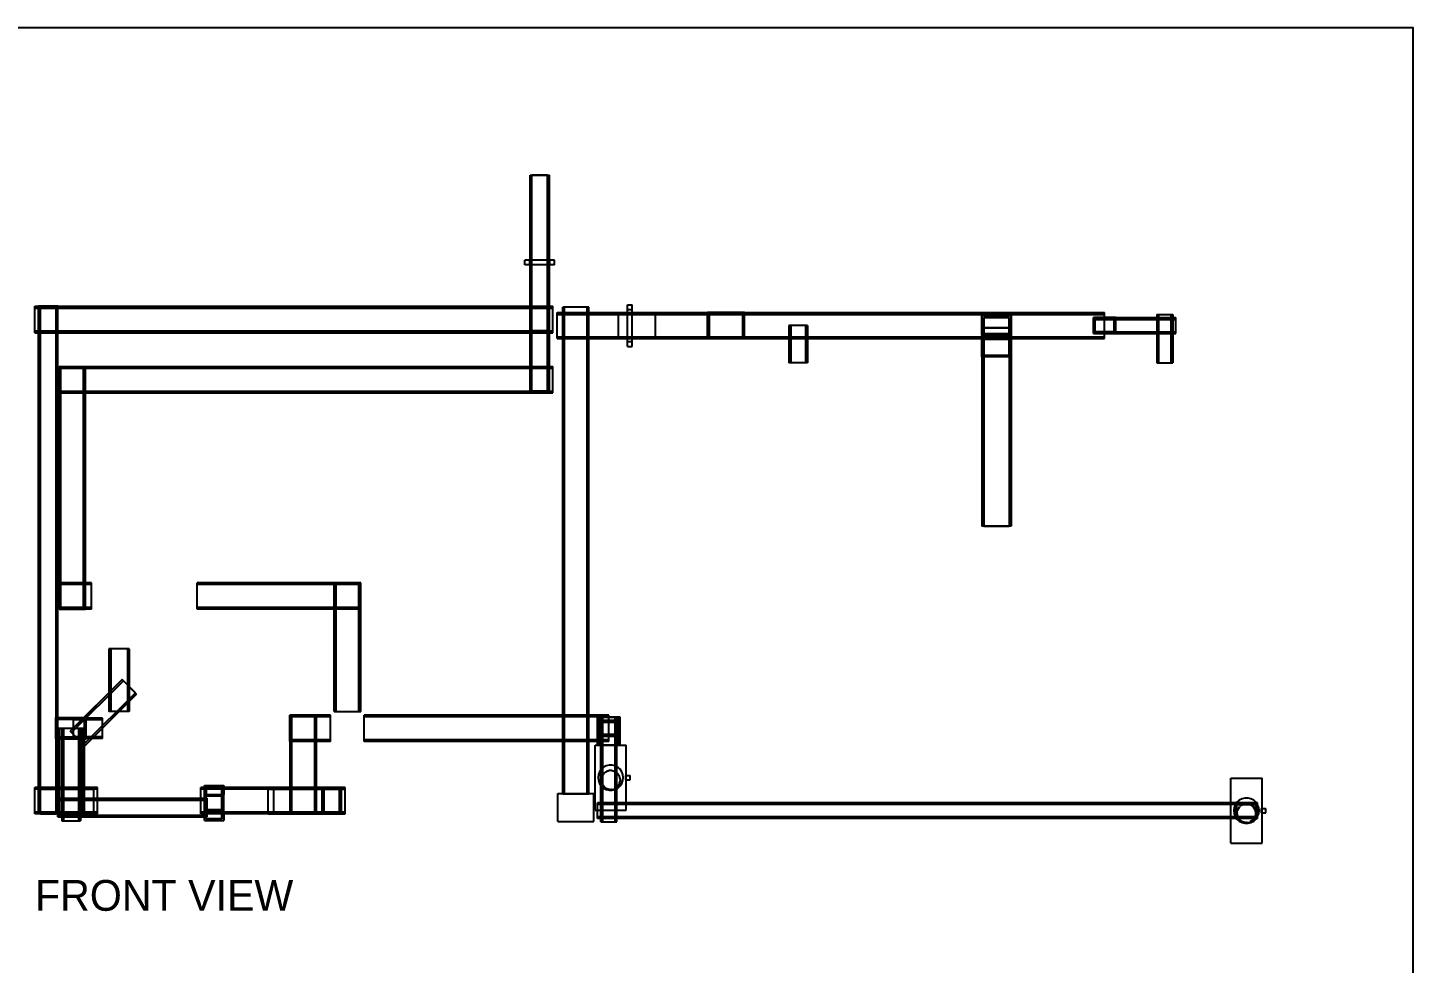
# Model space of a CAD drawing. Header units: millimetres. Extents: x -1128 to 652, y -864 to 693.
# Drawn here: x -501 to 652, y -85 to 693 of the extents above; entities that cross this region are included whole.
import ezdxf

# ---------------------------------------------------------------- set-up
doc = ezdxf.new("R2010")
doc.units = ezdxf.units.MM
for name, color, linetype in [('BORDER', 7, 'Continuous'), ('HIDDEN', 8, 'Continuous'), ('TEXT', 5, 'Continuous'), ('VISIBLE', 7, 'Continuous')]:
    doc.layers.add(name, color=color, linetype=linetype)

msp = doc.modelspace()

# ---------------------------------------------------------------- linework, layer by layer
at = {"layer": 'BORDER'}
msp.add_lwpolyline([(-1127.7, -863.7), (651.8, -863.7), (651.8, 692.7), (-1127.7, 692.7)], close=True, dxfattribs=at)
at = {"layer": 'HIDDEN'}
for points in [[(-83, 570), (-67, 570)], [(-83, 389), (-83, 570)], [(-81.5, 389), (-81.5, 570)], [(-81.5, 389), (-81.5, 570)], [(-68.5, 570), (-81.5, 570)], [(-68.5, 570), (-81.5, 570)], [(-68.5, 389), (-68.5, 570)], [(-68.5, 389), (-68.5, 570)], [(-67, 389), (-67, 570)], [(-87.3, 495.5), (-87.3, 499.5)], [(-83.3, 499.5), (-87.3, 499.5)], [(-83.3, 495.5), (-83.3, 499.5)], [(-83.3, 495.5), (-83.3, 499.5)], [(-66.7, 499.5), (-83.3, 499.5)], [(-83.3, 495.5), (-83.3, 499.5)], [(-83.3, 495.5), (-83.3, 499.5)], [(-66.7, 499.5), (-83.3, 499.5)], [(-66.7, 499.5), (-83.3, 499.5)], [(-83, 495.5), (-83, 499.5)], [(-67, 495.5), (-67, 499.5)], [(-66.7, 495.5), (-66.7, 499.5)], [(-62.7, 499.5), (-66.7, 499.5)], [(-66.7, 495.5), (-66.7, 499.5)], [(-66.7, 495.5), (-66.7, 499.5)], [(-66.7, 495.5), (-66.7, 499.5)], [(-62.7, 495.5), (-62.7, 499.5)], [(-83.3, 495.5), (-87.3, 495.5)], [(-66.7, 495.5), (-83.3, 495.5)], [(-66.7, 495.5), (-83.3, 495.5)], [(-66.7, 495.5), (-83.3, 495.5)], [(-62.7, 495.5), (-66.7, 495.5)], [(-2, 462.3), (2, 462.3)], [(-2, 458.3), (-2, 462.3)], [(2, 458.3), (2, 462.3)], [(-495, 439), (-495, 461)], [(-495, 461), (-64, 461)], [(-495, 459.5), (-64, 459.5)], [(-495, 459.5), (-64, 459.5)], [(-495, 440.5), (-495, 459.5)], [(-495, 440.5), (-495, 459.5)], [(-476, 461), (-492, 461)], [(-492, 38.8), (-492, 461)], [(-490.5, 38.8), (-490.5, 461)], [(-490.5, 38.8), (-490.5, 461)], [(-490.5, 461), (-477.5, 461)], [(-490.5, 461), (-477.5, 461)], [(-477.5, 38.8), (-477.5, 461)], [(-477.5, 38.8), (-477.5, 461)], [(-476, 38.8), (-476, 461)], [(-83, 461), (-67, 461)], [(-83, 461), (-67, 461)], [(-83, 461), (-67, 461)], [(-83, 439), (-83, 461)], [(-83, 439), (-83, 461)], [(-81.5, 440.5), (-81.5, 459.5)], [(-68.5, 459.5), (-81.5, 459.5)], [(-81.5, 440.5), (-81.5, 459.5)], [(-68.5, 459.5), (-81.5, 459.5)], [(-68.5, 440.5), (-68.5, 459.5)], [(-68.5, 440.5), (-68.5, 459.5)], [(-67, 439), (-67, 461)], [(-67, 439), (-67, 461)], [(-64, 439), (-64, 461)], [(-64, 440.5), (-64, 459.5)], [(-64, 440.5), (-64, 459.5)], [(-60.4, 434.1), (-60.4, 455.9)], [(-60.4, 455.9), (21.4, 455.9)], [(-60.4, 454.3), (21.4, 454.3)], [(-60.4, 454.3), (21.4, 454.3)], [(-60.4, 435.6), (-60.4, 454.3)], [(-60.4, 435.6), (-60.4, 454.3)], [(-55.9, 55.1), (-55.9, 460.4)], [(-34.1, 460.4), (-55.9, 460.4)], [(-54.4, 55.1), (-54.4, 460.4)], [(-54.4, 55.1), (-54.4, 460.4)], [(-35.6, 460.4), (-54.4, 460.4)], [(-35.6, 460.4), (-54.4, 460.4)], [(-35.6, 55.1), (-35.6, 460.4)], [(-35.6, 55.1), (-35.6, 460.4)], [(-34.1, 55.1), (-34.1, 460.4)], [(-9.4, 434.1), (-9.4, 455.9)], [(-9.4, 455.9), (95.4, 455.9)], [(-9.4, 454.3), (95.4, 454.3)], [(-9.4, 454.3), (95.4, 454.3)], [(-9.4, 435.6), (-9.4, 454.3)], [(-9.4, 435.6), (-9.4, 454.3)], [(-2, 458.3), (2, 458.3)], [(-2, 458.3), (2, 458.3)], [(-2, 431.6), (-2, 458.3)], [(-2, 458.3), (2, 458.3)], [(-2, 458.3), (2, 458.3)], [(-2, 431.6), (-2, 458.3)], [(-2, 431.6), (-2, 458.3)], [(-2, 455.9), (2, 455.9)], [(-2, 455.9), (2, 455.9)], [(2, 431.6), (2, 458.3)], [(2, 431.6), (2, 458.3)], [(2, 431.6), (2, 458.3)], [(21.4, 434.1), (21.4, 455.9)], [(21.4, 435.6), (21.4, 454.3)], [(21.4, 435.6), (21.4, 454.3)], [(64.6, 434.1), (64.6, 455.9)], [(95.4, 455.9), (64.6, 455.9)], [(64.6, 434.1), (64.6, 455.9)], [(64.6, 455.9), (395, 455.9)], [(64.6, 434.1), (64.6, 455.9)], [(64.6, 455.9), (95.4, 455.9)], [(64.6, 454.3), (395, 454.3)], [(64.6, 454.3), (395, 454.3)], [(64.6, 435.6), (64.6, 454.3)], [(64.6, 435.6), (64.6, 454.3)], [(66.1, 454.3), (93.9, 454.3)], [(66.1, 435.6), (66.1, 454.3)], [(93.9, 435.6), (93.9, 454.3)], [(95.4, 434.1), (95.4, 455.9)], [(95.4, 434.1), (95.4, 455.9)], [(95.4, 435.6), (95.4, 454.3)], [(95.4, 435.6), (95.4, 454.3)], [(292.9, 437), (292.9, 453)], [(292.9, 453), (292.9, 435)], [(317.1, 453), (292.9, 453)], [(294.4, 451.6), (294.4, 433.6)], [(294.4, 451.6), (315.6, 451.6)], [(294.4, 438.4), (294.4, 451.6)], [(315.6, 451.6), (315.6, 433.6)], [(315.6, 438.4), (315.6, 451.6)], [(317.1, 437), (317.1, 453)], [(317.1, 453), (317.1, 435)], [(385.6, 438.4), (385.6, 451.6)], [(404.4, 451.6), (385.6, 451.6)], [(385.6, 438.4), (385.6, 451.6)], [(404.4, 451.6), (385.6, 451.6)], [(385.6, 438.4), (385.6, 451.6)], [(385.6, 451.6), (454.3, 451.6)], [(385.6, 438.4), (385.6, 451.6)], [(385.6, 451.6), (454.3, 451.6)], [(385.6, 451.6), (404.4, 451.6)], [(385.6, 438.4), (385.6, 451.6)], [(385.6, 438.4), (385.6, 451.6)], [(385.6, 451.6), (454.3, 451.6)], [(385.6, 450.1), (454.3, 450.1)], [(385.6, 450.1), (454.3, 450.1)], [(385.6, 439.9), (385.6, 450.1)], [(385.6, 439.9), (385.6, 450.1)], [(385.6, 450.1), (454.3, 450.1)], [(385.6, 450.1), (454.3, 450.1)], [(385.6, 439.9), (385.6, 450.1)], [(385.6, 439.9), (385.6, 450.1)], [(387.1, 450.1), (402.9, 450.1)], [(387.1, 439.9), (387.1, 450.1)], [(387.1, 450.1), (402.9, 450.1)], [(387.1, 439.9), (387.1, 450.1)], [(387.1, 439.9), (387.1, 450.1)], [(402.9, 450.1), (387.1, 450.1)], [(395, 434.1), (395, 455.9)], [(395, 435.6), (395, 454.3)], [(395, 435.6), (395, 454.3)], [(395, 438.4), (395, 451.6)], [(402.9, 439.9), (402.9, 450.1)], [(402.9, 439.9), (402.9, 450.1)], [(402.9, 439.9), (402.9, 450.1)], [(404.4, 438.4), (404.4, 451.6)], [(404.4, 438.4), (404.4, 451.6)], [(404.4, 438.4), (404.4, 451.6)], [(438.4, 454.3), (451.6, 454.3)], [(438.4, 454.3), (438.4, 414)], [(438.4, 454.3), (451.6, 454.3)], [(438.4, 454.3), (438.4, 414)], [(438.4, 454.3), (451.6, 454.3)], [(438.4, 454.3), (438.4, 414)], [(439.9, 454.3), (439.9, 414)], [(439.9, 454.3), (439.9, 414)], [(439.9, 454.3), (450.1, 454.3)], [(439.9, 454.3), (450.1, 454.3)], [(439.9, 454.3), (439.9, 414)], [(439.9, 454.3), (439.9, 414)], [(439.9, 454.3), (450.1, 454.3)], [(439.9, 454.3), (450.1, 454.3)], [(450.1, 454.3), (450.1, 414)], [(450.1, 454.3), (450.1, 414)], [(450.1, 454.3), (450.1, 414)], [(450.1, 454.3), (450.1, 414)], [(451.6, 454.3), (451.6, 414)], [(451.6, 454.3), (451.6, 414)], [(451.6, 454.3), (451.6, 414)], [(454.3, 438.4), (454.3, 451.6)], [(454.3, 438.4), (454.3, 451.6)], [(454.3, 438.4), (454.3, 451.6)], [(454.3, 439.9), (454.3, 450.1)], [(454.3, 439.9), (454.3, 450.1)], [(454.3, 439.9), (454.3, 450.1)], [(454.3, 439.9), (454.3, 450.1)], [(-495, 440.5), (-64, 440.5)], [(-495, 440.5), (-64, 440.5)], [(-495, 439), (-64, 439)], [(-492, 439), (-476, 439)], [(-83, 439), (-67, 439)], [(-83, 439), (-67, 439)], [(-83, 439), (-67, 439)], [(-68.5, 440.5), (-81.5, 440.5)], [(-68.5, 440.5), (-81.5, 440.5)], [(147.8, 445), (132.2, 445)], [(132.2, 445), (132.2, 434.1)], [(147.8, 445), (132.2, 445)], [(132.2, 445), (132.2, 414)], [(133.8, 445), (133.8, 414)], [(133.8, 445), (133.8, 414)], [(146.2, 445), (133.8, 445)], [(146.2, 445), (133.8, 445)], [(146.2, 445), (146.2, 414)], [(146.2, 445), (146.2, 414)], [(147.8, 445), (147.8, 434.1)], [(147.8, 445), (147.8, 414)], [(292.9, 443.1), (292.9, 278)], [(317.1, 443.1), (292.9, 443.1)], [(292.9, 443.1), (292.9, 434.1)], [(317.1, 443.1), (292.9, 443.1)], [(294.4, 443.1), (294.4, 278)], [(294.4, 443.1), (294.4, 278)], [(294.4, 443.1), (315.6, 443.1)], [(294.4, 443.1), (315.6, 443.1)], [(294.4, 438.4), (294.4, 420.4)], [(294.4, 438.4), (315.6, 438.4)], [(315.6, 443.1), (315.6, 278)], [(315.6, 443.1), (315.6, 278)], [(315.6, 438.4), (315.6, 420.4)], [(317.1, 443.1), (317.1, 278)], [(317.1, 443.1), (317.1, 434.1)], [(385.6, 439.9), (454.3, 439.9)], [(385.6, 439.9), (454.3, 439.9)], [(385.6, 439.9), (454.3, 439.9)], [(385.6, 439.9), (454.3, 439.9)], [(404.4, 438.4), (385.6, 438.4)], [(404.4, 438.4), (385.6, 438.4)], [(385.6, 438.4), (454.3, 438.4)], [(385.6, 438.4), (454.3, 438.4)], [(385.6, 438.4), (404.4, 438.4)], [(385.6, 438.4), (454.3, 438.4)], [(387.1, 439.9), (402.9, 439.9)], [(387.1, 439.9), (402.9, 439.9)], [(402.9, 439.9), (387.1, 439.9)], [(-60.4, 435.6), (21.4, 435.6)], [(-60.4, 435.6), (21.4, 435.6)], [(-60.4, 434.1), (21.4, 434.1)], [(-9.4, 435.6), (95.4, 435.6)], [(-9.4, 435.6), (95.4, 435.6)], [(-9.4, 434.1), (95.4, 434.1)], [(-2, 434.1), (2, 434.1)], [(-2, 434.1), (2, 434.1)], [(-2, 431.6), (2, 431.6)], [(-2, 427.7), (-2, 431.6)], [(-2, 431.6), (2, 431.6)], [(-2, 431.6), (2, 431.6)], [(-2, 431.6), (2, 431.6)], [(-2, 427.7), (2, 427.7)], [(2, 427.7), (2, 431.6)], [(64.6, 435.6), (395, 435.6)], [(64.6, 435.6), (395, 435.6)], [(95.4, 434.1), (64.6, 434.1)], [(64.6, 434.1), (395, 434.1)], [(64.6, 434.1), (95.4, 434.1)], [(66.1, 435.6), (93.9, 435.6)], [(292.9, 437), (292.9, 434.1)], [(317.1, 437), (292.9, 437)], [(292.9, 419), (292.9, 435)], [(317.1, 435), (292.9, 435)], [(294.4, 433.6), (315.6, 433.6)], [(294.4, 420.4), (294.4, 433.6)], [(315.6, 420.4), (315.6, 433.6)], [(317.1, 437), (317.1, 434.1)], [(317.1, 419), (317.1, 435)], [(292.9, 425), (292.9, 419)], [(317.1, 419), (292.9, 419)], [(294.4, 420.4), (315.6, 420.4)], [(317.1, 425), (317.1, 419)], [(-475, 411), (-453, 411)], [(-475, 209), (-475, 411)], [(-475, 389), (-475, 411)], [(-475, 411), (-64, 411)], [(-475, 409.5), (-64, 409.5)], [(-475, 409.5), (-64, 409.5)], [(-475, 390.5), (-475, 409.5)], [(-475, 390.5), (-475, 409.5)], [(-473.5, 209), (-473.5, 411)], [(-473.5, 209), (-473.5, 411)], [(-473.5, 411), (-454.5, 411)], [(-473.5, 411), (-454.5, 411)], [(-454.5, 209), (-454.5, 411)], [(-454.5, 209), (-454.5, 411)], [(-453, 209), (-453, 411)], [(-83, 411), (-67, 411)], [(-83, 411), (-67, 411)], [(-83, 389), (-83, 411)], [(-81.5, 390.5), (-81.5, 409.5)], [(-68.5, 409.5), (-81.5, 409.5)], [(-68.5, 390.5), (-68.5, 409.5)], [(-67, 389), (-67, 411)], [(-64, 389), (-64, 411)], [(-64, 390.5), (-64, 409.5)], [(-64, 390.5), (-64, 409.5)], [(147.8, 414), (132.2, 414)], [(146.2, 414), (133.8, 414)], [(146.2, 414), (133.8, 414)], [(438.4, 414), (451.6, 414)], [(438.4, 414), (451.6, 414)], [(438.4, 414), (451.6, 414)], [(439.9, 414), (450.1, 414)], [(439.9, 414), (450.1, 414)], [(439.9, 414), (450.1, 414)], [(439.9, 414), (450.1, 414)], [(-475, 390.5), (-64, 390.5)], [(-475, 390.5), (-64, 390.5)], [(-475, 389), (-64, 389)], [(-83, 389), (-67, 389)], [(-83, 389), (-67, 389)], [(-68.5, 390.5), (-81.5, 390.5)], [(-68.5, 389), (-81.5, 389)], [(-68.5, 389), (-81.5, 389)], [(317.1, 278), (292.9, 278)], [(294.4, 278), (315.6, 278)], [(294.4, 278), (315.6, 278)], [(-448, 231), (-475, 231)], [(-475, 209), (-475, 231)], [(-448, 209), (-448, 231)], [(-224, 231), (-360, 231)], [(-360, 209), (-360, 231)], [(-246, 231), (-224, 231)], [(-246, 124), (-246, 231)], [(-244.5, 124), (-244.5, 231)], [(-244.5, 124), (-244.5, 231)], [(-244.5, 231), (-225.5, 231)], [(-244.5, 231), (-225.5, 231)], [(-225.5, 124), (-225.5, 231)], [(-225.5, 124), (-225.5, 231)], [(-224, 124), (-224, 231)], [(-224, 209), (-224, 231)], [(-448, 229.5), (-475, 229.5)], [(-448, 229.5), (-475, 229.5)], [(-475, 210.5), (-475, 229.5)], [(-475, 210.5), (-475, 229.5)], [(-448, 210.5), (-448, 229.5)], [(-448, 210.5), (-448, 229.5)], [(-224, 229.5), (-360, 229.5)], [(-224, 229.5), (-360, 229.5)], [(-360, 210.5), (-360, 229.5)], [(-360, 210.5), (-360, 229.5)], [(-224, 210.5), (-224, 229.5)], [(-224, 210.5), (-224, 229.5)], [(-448, 210.5), (-475, 210.5)], [(-448, 210.5), (-475, 210.5)], [(-448, 209), (-475, 209)], [(-475, 209), (-453, 209)], [(-473.5, 209), (-454.5, 209)], [(-473.5, 209), (-454.5, 209)], [(-224, 210.5), (-360, 210.5)], [(-224, 210.5), (-360, 210.5)], [(-224, 209), (-360, 209)], [(-416.5, 176), (-433.5, 176)], [(-433.5, 176), (-433.5, 123.9)], [(-432, 176), (-432, 123.9)], [(-432, 176), (-432, 123.9)], [(-418, 176), (-432, 176)], [(-418, 176), (-432, 176)], [(-418, 176), (-418, 123.9)], [(-418, 176), (-418, 123.9)], [(-416.5, 176), (-416.5, 123.9)], [(-422.5, 150.6), (-465.6, 107.5)], [(-410.4, 138.5), (-422.5, 150.6)], [(-421.4, 149.5), (-464.5, 106.4)], [(-421.4, 149.5), (-464.5, 106.4)], [(-411.5, 139.6), (-454.6, 96.5)], [(-411.5, 139.6), (-454.6, 96.5)], [(-410.4, 138.5), (-453.5, 95.4)], [(-411.5, 139.6), (-421.4, 149.5)], [(-411.5, 139.6), (-421.4, 149.5)], [(-477.6, 118.9), (-452.4, 118.9)], [(-477.6, 101.1), (-477.6, 118.9)], [(-476.1, 102.6), (-476.1, 117.4)], [(-453.9, 117.4), (-476.1, 117.4)], [(-476, 117.4), (-476, 118.9)], [(-452.4, 118.5), (-463, 118.5)], [(-463, 117.4), (-463, 118.5)], [(-438.9, 118.5), (-463, 118.5)], [(-463, 101.5), (-463, 118.5)], [(-438.9, 117), (-463, 117)], [(-438.9, 117), (-463, 117)], [(-463, 103), (-463, 117)], [(-463, 103), (-463, 117)], [(-454.1, 118.9), (-455.6, 117.4)], [(-453.9, 102.6), (-453.9, 117.4)], [(-452.4, 101.1), (-452.4, 118.9)], [(-438.9, 101.5), (-438.9, 118.5)], [(-438.9, 103), (-438.9, 117)], [(-438.9, 103), (-438.9, 117)], [(-416.5, 123.9), (-433.5, 123.9)], [(-418, 123.9), (-432, 123.9)], [(-418, 123.9), (-432, 123.9)], [(-249, 121), (-283, 121)], [(-283, 99), (-283, 121)], [(-261, 121), (-283, 121)], [(-283, 121), (-283, 38.8)], [(-249, 119.5), (-283, 119.5)], [(-249, 119.5), (-283, 119.5)], [(-283, 100.5), (-283, 119.5)], [(-283, 100.5), (-283, 119.5)], [(-281.5, 121), (-281.5, 38.8)], [(-281.5, 121), (-281.5, 38.8)], [(-262.5, 121), (-281.5, 121)], [(-262.5, 121), (-281.5, 121)], [(-262.5, 121), (-262.5, 38.8)], [(-262.5, 121), (-262.5, 38.8)], [(-261, 121), (-261, 38.8)], [(-249, 99), (-249, 121)], [(-249, 100.5), (-249, 119.5)], [(-249, 100.5), (-249, 119.5)], [(-246, 124), (-224, 124)], [(-244.5, 124), (-225.5, 124)], [(-244.5, 124), (-225.5, 124)], [(-17.5, 121), (-221, 121)], [(-221, 99), (-221, 121)], [(-17.5, 119.5), (-221, 119.5)], [(-17.5, 119.5), (-221, 119.5)], [(-221, 100.5), (-221, 119.5)], [(-221, 100.5), (-221, 119.5)], [(-34.1, 121), (-55.9, 121)], [(-8.1, 119.3), (-26.9, 119.3)], [(-26.9, 96), (-26.9, 119.3)], [(-26.9, 119.3), (-8.1, 119.3)], [(-26.9, 119.3), (-8.1, 119.3)], [(-26.9, 96), (-26.9, 119.3)], [(-26.9, 96), (-26.9, 119.3)], [(-26.9, 103.4), (-26.9, 116.6)], [(-8.1, 116.6), (-26.9, 116.6)], [(-26.9, 116.6), (-8.1, 116.6)], [(-26.9, 116.6), (-8.1, 116.6)], [(-26.9, 103.4), (-26.9, 116.6)], [(-26.9, 103.4), (-26.9, 116.6)], [(-26.9, 116.6), (-8.1, 116.6)], [(-26.9, 116.6), (-8.1, 116.6)], [(-26.9, 103.4), (-26.9, 116.6)], [(-26.9, 103.4), (-26.9, 116.6)], [(-25.4, 96), (-25.4, 119.3)], [(-25.4, 96), (-25.4, 119.3)], [(-25.4, 119.3), (-9.6, 119.3)], [(-25.4, 119.3), (-9.6, 119.3)], [(-25.4, 96), (-25.4, 119.3)], [(-25.4, 96), (-25.4, 119.3)], [(-9.6, 119.3), (-25.4, 119.3)], [(-9.6, 119.3), (-25.4, 119.3)], [(-24.1, 119.3), (-10.9, 119.3)], [(-24.1, 42), (-24.1, 119.3)], [(-24.1, 119.3), (-10.9, 119.3)], [(-24.1, 32.1), (-24.1, 119.3)], [(-22.6, 32.1), (-22.6, 119.3)], [(-22.6, 32.1), (-22.6, 119.3)], [(-22.6, 119.3), (-12.4, 119.3)], [(-22.6, 119.3), (-12.4, 119.3)], [(-17.5, 99), (-17.5, 121)], [(-17.5, 100.5), (-17.5, 119.5)], [(-17.5, 100.5), (-17.5, 119.5)], [(-17.5, 99), (-17.5, 119.3)], [(-12.4, 32.1), (-12.4, 119.3)], [(-12.4, 32.1), (-12.4, 119.3)], [(-10.9, 42), (-10.9, 119.3)], [(-10.9, 32.1), (-10.9, 119.3)], [(-9.6, 96), (-9.6, 119.3)], [(-9.6, 96), (-9.6, 119.3)], [(-9.6, 96), (-9.6, 119.3)], [(-9.6, 96), (-9.6, 119.3)], [(-8.1, 96), (-8.1, 119.3)], [(-8.1, 96), (-8.1, 119.3)], [(-8.1, 96), (-8.1, 119.3)], [(-8.1, 103.4), (-8.1, 116.6)], [(-8.1, 103.4), (-8.1, 116.6)], [(-8.1, 103.4), (-8.1, 116.6)], [(-8.1, 103.4), (-8.1, 116.6)], [(-8.1, 103.4), (-8.1, 116.6)], [(-476, 110), (-454, 110)], [(-476, 110), (-476, 38.8)], [(-476, 38.8), (-476, 110)], [(-474.5, 110), (-474.5, 38.8)], [(-474.5, 110), (-474.5, 38.8)], [(-474.5, 110), (-455.5, 110)], [(-474.5, 110), (-455.5, 110)], [(-472.8, 110), (-457.2, 110)], [(-472.8, 110), (-472.8, 33.1)], [(-471.2, 110), (-471.2, 33.1)], [(-471.2, 110), (-471.2, 33.1)], [(-471.2, 110), (-458.8, 110)], [(-471.2, 110), (-458.8, 110)], [(-463.1, 110), (-465.6, 107.5)], [(-454, 95.9), (-465.6, 107.5)], [(-453.5, 95.4), (-465.6, 107.5)], [(-454.6, 96.5), (-464.5, 106.4)], [(-454.6, 96.5), (-464.5, 106.4)], [(-463, 101.5), (-463, 110)], [(-458.8, 110), (-458.8, 33.1)], [(-458.8, 110), (-458.8, 33.1)], [(-457.2, 110), (-457.2, 33.1)], [(-455.5, 110), (-455.5, 38.8)], [(-455.5, 110), (-455.5, 38.8)], [(-454, 110), (-454, 38.8)], [(-25.4, 115.1), (-9.6, 115.1)], [(-25.4, 104.9), (-25.4, 115.1)], [(-25.4, 104.9), (-25.4, 115.1)], [(-9.6, 115.1), (-25.4, 115.1)], [(-25.4, 104.9), (-25.4, 115.1)], [(-9.6, 115.1), (-25.4, 115.1)], [(-25.4, 104.9), (-25.4, 115.1)], [(-9.6, 115.1), (-25.4, 115.1)], [(-25.4, 104.9), (-25.4, 115.1)], [(-9.6, 115.1), (-25.4, 115.1)], [(-25.4, 104.9), (-9.6, 104.9)], [(-9.6, 104.9), (-25.4, 104.9)], [(-9.6, 104.9), (-25.4, 104.9)], [(-9.6, 104.9), (-25.4, 104.9)], [(-9.6, 104.9), (-25.4, 104.9)], [(-9.6, 104.9), (-9.6, 115.1)], [(-9.6, 104.9), (-9.6, 115.1)], [(-9.6, 104.9), (-9.6, 115.1)], [(-9.6, 104.9), (-9.6, 115.1)], [(-9.6, 104.9), (-9.6, 115.1)], [(-477.6, 101.1), (-452.4, 101.1)], [(-453.9, 102.6), (-476.1, 102.6)], [(-476, 102.6), (-476, 101.1)], [(-457.2, 102.6), (-472.8, 102.6)], [(-472.8, 101.1), (-457.2, 101.1)], [(-438.9, 103), (-463, 103)], [(-438.9, 103), (-463, 103)], [(-452.4, 101.5), (-463, 101.5)], [(-438.9, 101.5), (-463, 101.5)], [(-454, 102.6), (-454, 101.1)], [(-249, 100.5), (-283, 100.5)], [(-249, 100.5), (-283, 100.5)], [(-249, 99), (-283, 99)], [(-17.5, 100.5), (-221, 100.5)], [(-17.5, 100.5), (-221, 100.5)], [(-17.5, 99), (-221, 99)], [(-34.1, 99), (-55.9, 99)], [(-29, 96), (-3, 96)], [(-29, 42), (-29, 96)], [(-29, 96), (-3, 96)], [(-29, 96), (-3, 96)], [(-29, 42), (-29, 96)], [(-29, 42), (-29, 96)], [(-8.1, 103.4), (-26.9, 103.4)], [(-26.9, 103.4), (-8.1, 103.4)], [(-26.9, 103.4), (-8.1, 103.4)], [(-26.9, 103.4), (-8.1, 103.4)], [(-26.9, 103.4), (-8.1, 103.4)], [(-17.5, 99), (-26.9, 99)], [(-8.1, 96), (-26.9, 96)], [(-8.1, 96), (-26.9, 96)], [(-26.9, 96), (-8.1, 96)], [(-26.9, 96), (-8.1, 96)], [(-25.4, 96), (-9.6, 96)], [(-25.4, 96), (-9.6, 96)], [(-9.6, 96), (-25.4, 96)], [(-9.6, 96), (-25.4, 96)], [(-3, 42), (-3, 96)], [(-3, 42), (-3, 96)], [(-3, 42), (-3, 96)], [(-26.2, 71.5), (-26.5, 69)], [(-25.3, 73.9), (-26.2, 71.5)], [(-23.9, 76), (-25.3, 73.9)], [(-22, 77.7), (-23.9, 76)], [(-19.7, 78.8), (-22, 77.7)], [(-17.3, 79.4), (-19.7, 78.8)], [(-14.7, 79.4), (-17.3, 79.4)], [(-12.3, 78.8), (-14.7, 79.4)], [(-10, 77.7), (-12.3, 78.8)], [(-8.1, 76), (-10, 77.7)], [(-6.7, 73.9), (-8.1, 76)], [(-5.8, 71.5), (-6.7, 73.9)], [(-5.5, 69), (-5.8, 71.5)], [(-3.4, 70.8), (0.1, 70.8)], [(-3.4, 67.2), (-3.4, 70.8)], [(-3.4, 70.8), (0.1, 70.8)], [(-3.4, 70.8), (0.1, 70.8)], [(-3.4, 67.2), (-3.4, 70.8)], [(-3.4, 67.2), (-3.4, 70.8)], [(-3, 67.2), (-3, 70.8)], [(0.1, 67.2), (0.1, 70.8)], [(0.1, 67.2), (0.1, 70.8)], [(0.1, 67.2), (0.1, 70.8)], [(-442.9, 60.8), (-495, 60.8)], [(-495, 38.8), (-495, 60.8)], [(-442.9, 59.3), (-495, 59.3)], [(-442.9, 59.3), (-495, 59.3)], [(-495, 40.3), (-495, 59.3)], [(-495, 40.3), (-495, 59.3)], [(-492, 38.8), (-492, 60.8)], [(-476, 60.8), (-492, 60.8)], [(-492, 38.8), (-492, 60.8)], [(-490.5, 59.3), (-477.5, 59.3)], [(-490.5, 40.3), (-490.5, 59.3)], [(-477.5, 40.3), (-477.5, 59.3)], [(-476, 38.8), (-476, 60.8)], [(-476, 60.8), (-445.9, 60.8)], [(-454, 60.8), (-476, 60.8)], [(-476, 38.8), (-476, 60.8)], [(-476, 38.8), (-476, 60.8)], [(-476, 59.3), (-445.9, 59.3)], [(-476, 59.3), (-445.9, 59.3)], [(-476, 40.3), (-476, 59.3)], [(-476, 40.3), (-476, 59.3)], [(-472.8, 60.8), (-457.2, 60.8)], [(-445.9, 38.8), (-445.9, 60.8)], [(-445.9, 40.3), (-445.9, 59.3)], [(-445.9, 40.3), (-445.9, 59.3)], [(-442.9, 38.8), (-442.9, 60.8)], [(-442.9, 40.3), (-442.9, 59.3)], [(-442.9, 40.3), (-442.9, 59.3)], [(-237, 60.8), (-357, 60.8)], [(-357, 38.8), (-357, 60.8)], [(-237, 59.3), (-357, 59.3)], [(-237, 59.3), (-357, 59.3)], [(-357, 40.3), (-357, 59.3)], [(-357, 40.3), (-357, 59.3)], [(-354, 40.7), (-354, 62.4)], [(-354, 60.8), (-354, 59.7)], [(-352.5, 60.9), (-352.5, 53.5)], [(-352.5, 42.1), (-352.5, 60.9)], [(-339.5, 60.9), (-352.5, 60.9)], [(-339.5, 60.9), (-339.5, 53.5)], [(-339.5, 42.1), (-339.5, 60.9)], [(-338, 40.7), (-338, 62.4)], [(-338, 60.8), (-338, 59.7)], [(-300.9, 38.8), (-300.9, 60.8)], [(-300.9, 60.8), (-237, 60.8)], [(-300.9, 38.8), (-300.9, 60.8)], [(-300.9, 60.8), (-237, 60.8)], [(-300.9, 59.3), (-237, 59.3)], [(-300.9, 59.3), (-237, 59.3)], [(-300.9, 40.3), (-300.9, 59.3)], [(-300.9, 40.3), (-300.9, 59.3)], [(-261, 60.8), (-296.4, 60.8)], [(-296.4, 38.8), (-296.4, 60.8)], [(-261, 60.8), (-296.4, 60.8)], [(-296.4, 38.8), (-296.4, 60.8)], [(-261, 59.3), (-296.4, 59.3)], [(-261, 59.3), (-296.4, 59.3)], [(-296.4, 40.3), (-296.4, 59.3)], [(-296.4, 40.3), (-296.4, 59.3)], [(-283, 60.8), (-283, 38.8)], [(-261, 60.8), (-261, 38.8)], [(-261, 38.8), (-261, 60.8)], [(-261, 38.8), (-261, 60.8)], [(-261, 40.3), (-261, 59.3)], [(-261, 40.3), (-261, 59.3)], [(-256, 60.8), (-240, 60.8)], [(-256, 38.8), (-256, 60.8)], [(-254.5, 40.3), (-254.5, 59.3)], [(-241.5, 59.3), (-254.5, 59.3)], [(-241.5, 40.3), (-241.5, 59.3)], [(-240, 38.8), (-240, 60.8)], [(-237, 38.8), (-237, 60.8)], [(-237, 38.8), (-237, 60.8)], [(-237, 38.8), (-237, 60.8)], [(-237, 40.3), (-237, 59.3)], [(-237, 40.3), (-237, 59.3)], [(-237, 40.3), (-237, 59.3)], [(-237, 40.3), (-237, 59.3)], [(-26.5, 69), (-26.2, 66.5)], [(-26.2, 66.5), (-25.3, 64.1)], [(-25.3, 64.1), (-23.9, 62)], [(-23.9, 62), (-22, 60.3)], [(-22, 60.3), (-19.7, 59.2)], [(-19.7, 59.2), (-17.3, 58.6)], [(-17.3, 58.6), (-14.7, 58.6)], [(-14.7, 58.6), (-12.3, 59.2)], [(-12.3, 59.2), (-10, 60.3)], [(-10, 60.3), (-8.1, 62)], [(-8.1, 62), (-6.7, 64.1)], [(-6.7, 64.1), (-5.8, 66.5)], [(-5.8, 66.5), (-5.5, 69)], [(-3.4, 67.2), (0.1, 67.2)], [(-3.4, 67.2), (0.1, 67.2)], [(-3.4, 67.2), (0.1, 67.2)], [(500, 68.5), (526, 68.5)], [(500, 14.5), (500, 68.5)], [(526, 14.5), (526, 68.5)], [(-476, 51.8), (-476, 38.8)], [(-476, 38.8), (-476, 51.8)], [(-476, 36.3), (-476, 51.8)], [(-476, 51.8), (-351.8, 51.8)], [(-476, 50.3), (-351.8, 50.3)], [(-476, 50.3), (-351.8, 50.3)], [(-476, 37.8), (-476, 50.3)], [(-476, 37.8), (-476, 50.3)], [(-454, 51.8), (-454, 38.8)], [(-445.9, 38.8), (-445.9, 51.8)], [(-442.9, 38.8), (-442.9, 51.8)], [(-357, 38.8), (-357, 51.8)], [(-354, 36.3), (-354, 51.8)], [(-352.5, 36.3), (-352.5, 51.8)], [(-351.8, 36.3), (-351.8, 51.8)], [(-351.8, 37.8), (-351.8, 50.3)], [(-351.8, 37.8), (-351.8, 50.3)], [(-60, 55.7), (-30, 55.7)], [(-60, 32.5), (-60, 55.7)], [(-55.9, 55.1), (-55.9, 55.7)], [(-34.1, 55.1), (-55.9, 55.1)], [(-34.1, 55.1), (-55.9, 55.1)], [(-35.6, 55.1), (-54.4, 55.1)], [(-35.6, 55.1), (-54.4, 55.1)], [(-34.1, 55.1), (-34.1, 55.7)], [(-30, 32.5), (-30, 55.7)], [(-3, 48.1), (-26.9, 48.1)], [(-26.9, 42), (-26.9, 48.1)], [(522.3, 48.1), (-26.9, 48.1)], [(-26.9, 34.9), (-26.9, 48.1)], [(522.3, 46.6), (-26.9, 46.6)], [(522.3, 46.6), (-26.9, 46.6)], [(-26.9, 36.4), (-26.9, 46.6)], [(-26.9, 36.4), (-26.9, 46.6)], [(522.3, 48.1), (500, 48.1)], [(503.6, 34.9), (503.6, 48.1)], [(522.3, 48.1), (503.6, 48.1)], [(503.6, 34.9), (503.6, 48.1)], [(522.3, 48.1), (503.6, 48.1)], [(505.1, 46.6), (520.9, 46.6)], [(505.1, 36.4), (505.1, 46.6)], [(505.1, 46.6), (520.9, 46.6)], [(505.1, 36.4), (505.1, 46.6)], [(520.9, 36.4), (520.9, 46.6)], [(520.9, 36.4), (520.9, 46.6)], [(522.3, 34.9), (522.3, 48.1)], [(522.3, 36.4), (522.3, 46.6)], [(522.3, 34.9), (522.3, 48.1)], [(522.3, 34.9), (522.3, 48.1)], [(522.3, 34.9), (522.3, 48.1)], [(522.3, 36.4), (522.3, 46.6)], [(-442.9, 40.3), (-495, 40.3)], [(-442.9, 40.3), (-495, 40.3)], [(-442.9, 38.8), (-495, 38.8)], [(-476, 38.8), (-492, 38.8)], [(-476, 38.8), (-492, 38.8)], [(-476, 38.8), (-492, 38.8)], [(-490.5, 40.3), (-477.5, 40.3)], [(-490.5, 38.8), (-477.5, 38.8)], [(-490.5, 38.8), (-477.5, 38.8)], [(-476, 40.3), (-445.9, 40.3)], [(-476, 40.3), (-445.9, 40.3)], [(-476, 38.8), (-454, 38.8)], [(-476, 38.8), (-454, 38.8)], [(-476, 38.8), (-445.9, 38.8)], [(-476, 38.8), (-445.9, 38.8)], [(-442.9, 38.8), (-476, 38.8)], [(-476, 37.8), (-351.8, 37.8)], [(-476, 37.8), (-351.8, 37.8)], [(-476, 36.3), (-351.8, 36.3)], [(-474.5, 38.8), (-455.5, 38.8)], [(-474.5, 38.8), (-455.5, 38.8)], [(-237, 40.3), (-357, 40.3)], [(-237, 40.3), (-357, 40.3)], [(-338, 38.8), (-357, 38.8)], [(-237, 38.8), (-357, 38.8)], [(-354, 40.7), (-338, 40.7)], [(-354, 40.7), (-354, 33.2)], [(-352.5, 42.1), (-352.5, 34.7)], [(-339.5, 42.1), (-352.5, 42.1)], [(-339.5, 42.1), (-339.5, 34.7)], [(-338, 40.7), (-338, 33.2)], [(-300.9, 40.3), (-237, 40.3)], [(-300.9, 40.3), (-237, 40.3)], [(-300.9, 38.8), (-237, 38.8)], [(-300.9, 38.8), (-237, 38.8)], [(-261, 40.3), (-296.4, 40.3)], [(-261, 40.3), (-296.4, 40.3)], [(-261, 38.8), (-296.4, 38.8)], [(-261, 38.8), (-296.4, 38.8)], [(-261, 38.8), (-283, 38.8)], [(-261, 38.8), (-283, 38.8)], [(-262.5, 38.8), (-281.5, 38.8)], [(-262.5, 38.8), (-281.5, 38.8)], [(-256, 38.8), (-240, 38.8)], [(-241.5, 40.3), (-254.5, 40.3)], [(-29, 42), (-3, 42)], [(-29, 42), (-3, 42)], [(-29, 42), (-3, 42)], [(522.3, 36.4), (-26.9, 36.4)], [(522.3, 36.4), (-26.9, 36.4)], [(522.3, 34.9), (-26.9, 34.9)], [(522.3, 34.9), (500, 34.9)], [(522.3, 34.9), (503.6, 34.9)], [(522.3, 34.9), (503.6, 34.9)], [(505.1, 36.4), (520.9, 36.4)], [(505.1, 36.4), (520.9, 36.4)], [(525.6, 43.2), (529.1, 43.2)], [(525.6, 39.8), (525.6, 43.2)], [(525.6, 39.8), (529.1, 39.8)], [(526, 39.8), (526, 43.2)], [(529.1, 39.8), (529.1, 43.2)], [(-472.8, 33.1), (-457.2, 33.1)], [(-471.2, 33.1), (-458.8, 33.1)], [(-471.2, 33.1), (-458.8, 33.1)], [(-60, 32.5), (-30, 32.5)], [(-24.1, 32.1), (-10.9, 32.1)], [(-22.6, 32.1), (-12.4, 32.1)], [(-22.6, 32.1), (-12.4, 32.1)], [(500, 14.5), (526, 14.5)]]:
    msp.add_lwpolyline(points, dxfattribs=at)
at = {"layer": 'VISIBLE'}
for points in [[(-83, 570), (-67, 570)], [(-83, 499.5), (-83, 570)], [(-67, 499.5), (-67, 570)], [(-87.3, 495.5), (-87.3, 499.5)], [(-83.3, 499.5), (-87.3, 499.5)], [(-83.3, 495.5), (-83.3, 499.5)], [(-83.3, 495.5), (-83.3, 499.5)], [(-66.7, 499.5), (-83.3, 499.5)], [(-66.7, 495.5), (-66.7, 499.5)], [(-62.7, 499.5), (-66.7, 499.5)], [(-66.7, 495.5), (-66.7, 499.5)], [(-62.7, 495.5), (-62.7, 499.5)], [(-83.3, 495.5), (-87.3, 495.5)], [(-66.7, 495.5), (-83.3, 495.5)], [(-83, 389), (-83, 495.5)], [(-67, 389), (-67, 495.5)], [(-62.7, 495.5), (-66.7, 495.5)], [(-2, 462.3), (2, 462.3)], [(-2, 458.3), (-2, 462.3)], [(2, 458.3), (2, 462.3)], [(-495, 439), (-495, 461)], [(-495, 461), (-83, 461)], [(-492, 60.8), (-492, 461)], [(-476, 461), (-492, 461)], [(-476, 118.9), (-476, 461)], [(-67, 461), (-64, 461)], [(-64, 439), (-64, 461)], [(-60.4, 434.1), (-60.4, 455.9)], [(-60.4, 455.9), (-2, 455.9)], [(-55.9, 55.7), (-55.9, 460.4)], [(-34.1, 460.4), (-55.9, 460.4)], [(-34.1, 55.7), (-34.1, 460.4)], [(-9.4, 434.1), (-9.4, 455.9)], [(-9.4, 455.9), (-2, 455.9)], [(-2, 458.3), (2, 458.3)], [(-2, 458.3), (2, 458.3)], [(-2, 431.6), (-2, 458.3)], [(2, 431.6), (2, 458.3)], [(2, 455.9), (21.4, 455.9)], [(2, 455.9), (95.4, 455.9)], [(21.4, 434.1), (21.4, 455.9)], [(64.6, 434.1), (64.6, 455.9)], [(95.4, 455.9), (64.6, 455.9)], [(66.1, 454.3), (93.9, 454.3)], [(66.1, 435.6), (66.1, 454.3)], [(93.9, 435.6), (93.9, 454.3)], [(95.4, 434.1), (95.4, 455.9)], [(95.4, 434.1), (95.4, 455.9)], [(95.4, 455.9), (395, 455.9)], [(385.6, 451.6), (404.4, 451.6)], [(385.6, 438.4), (385.6, 451.6)], [(385.6, 438.4), (385.6, 451.6)], [(385.6, 451.6), (454.3, 451.6)], [(387.1, 439.9), (387.1, 450.1)], [(402.9, 450.1), (387.1, 450.1)], [(395, 451.6), (395, 455.9)], [(402.9, 439.9), (402.9, 450.1)], [(404.4, 438.4), (404.4, 451.6)], [(438.4, 454.3), (451.6, 454.3)], [(438.4, 454.3), (438.4, 414)], [(451.6, 454.3), (451.6, 414)], [(454.3, 438.4), (454.3, 451.6)], [(-495, 439), (-492, 439)], [(-476, 439), (-83, 439)], [(-67, 439), (-64, 439)], [(385.6, 438.4), (404.4, 438.4)], [(385.6, 438.4), (454.3, 438.4)], [(402.9, 439.9), (387.1, 439.9)], [(395, 434.1), (395, 438.4)], [(-60.4, 434.1), (-2, 434.1)], [(-9.4, 434.1), (-2, 434.1)], [(-2, 431.6), (2, 431.6)], [(-2, 427.7), (-2, 431.6)], [(-2, 431.6), (2, 431.6)], [(-2, 427.7), (2, 427.7)], [(2, 434.1), (21.4, 434.1)], [(2, 434.1), (95.4, 434.1)], [(2, 427.7), (2, 431.6)], [(95.4, 434.1), (64.6, 434.1)], [(66.1, 435.6), (93.9, 435.6)], [(95.4, 434.1), (395, 434.1)], [(132.2, 434.1), (132.2, 414)], [(147.8, 434.1), (147.8, 414)], [(292.9, 434.1), (292.9, 425)], [(292.9, 434.1), (292.9, 278)], [(317.1, 434.1), (317.1, 425)], [(317.1, 434.1), (317.1, 278)], [(-475, 411), (-453, 411)], [(-475, 209), (-475, 411)], [(-475, 389), (-475, 411)], [(-475, 411), (-83, 411)], [(-453, 209), (-453, 411)], [(-83, 411), (-67, 411)], [(-83, 389), (-83, 411)], [(-81.5, 390.5), (-81.5, 409.5)], [(-68.5, 409.5), (-81.5, 409.5)], [(-68.5, 390.5), (-68.5, 409.5)], [(-67, 411), (-64, 411)], [(-67, 389), (-67, 411)], [(-64, 389), (-64, 411)], [(147.8, 414), (132.2, 414)], [(438.4, 414), (451.6, 414)], [(-475, 389), (-64, 389)], [(-83, 389), (-67, 389)], [(-83, 389), (-67, 389)], [(-68.5, 390.5), (-81.5, 390.5)], [(317.1, 278), (292.9, 278)], [(-448, 231), (-475, 231)], [(-475, 209), (-475, 231)], [(-448, 209), (-448, 231)], [(-224, 231), (-360, 231)], [(-360, 209), (-360, 231)], [(-246, 231), (-224, 231)], [(-246, 124), (-246, 231)], [(-224, 124), (-224, 231)], [(-224, 209), (-224, 231)], [(-448, 209), (-475, 209)], [(-475, 209), (-453, 209)], [(-224, 209), (-360, 209)], [(-416.5, 176), (-433.5, 176)], [(-433.5, 176), (-433.5, 123.9)], [(-416.5, 176), (-416.5, 123.9)], [(-422.5, 150.6), (-454.1, 118.9)], [(-410.4, 138.5), (-422.5, 150.6)], [(-410.4, 138.5), (-453.5, 95.4)], [(-477.6, 118.9), (-452.4, 118.9)], [(-477.6, 101.1), (-477.6, 118.9)], [(-476.1, 102.6), (-476.1, 117.4)], [(-453.9, 117.4), (-476.1, 117.4)], [(-476, 110), (-476, 117.4)], [(-455.6, 117.4), (-463.1, 110)], [(-463, 110), (-463, 117.4)], [(-453.9, 102.6), (-453.9, 117.4)], [(-452.4, 101.1), (-452.4, 118.9)], [(-438.9, 118.5), (-452.4, 118.5)], [(-438.9, 101.5), (-438.9, 118.5)], [(-416.5, 123.9), (-433.5, 123.9)], [(-249, 121), (-283, 121)], [(-283, 99), (-283, 121)], [(-261, 121), (-283, 121)], [(-283, 121), (-283, 60.8)], [(-261, 121), (-261, 60.8)], [(-249, 99), (-249, 121)], [(-246, 124), (-224, 124)], [(-55.9, 121), (-221, 121)], [(-221, 99), (-221, 121)], [(-17.5, 121), (-34.1, 121)], [(-26.9, 96), (-26.9, 119.3)], [(-8.1, 119.3), (-26.9, 119.3)], [(-26.9, 103.4), (-26.9, 116.6)], [(-8.1, 116.6), (-26.9, 116.6)], [(-17.5, 119.3), (-17.5, 121)], [(-8.1, 96), (-8.1, 119.3)], [(-8.1, 103.4), (-8.1, 116.6)], [(-476, 110), (-454, 110)], [(-476, 110), (-476, 102.6)], [(-472.8, 110), (-457.2, 110)], [(-472.8, 110), (-472.8, 33.1)], [(-457.2, 110), (-457.2, 33.1)], [(-454, 110), (-454, 102.6)], [(-25.4, 115.1), (-9.6, 115.1)], [(-25.4, 104.9), (-25.4, 115.1)], [(-25.4, 104.9), (-9.6, 104.9)], [(-9.6, 104.9), (-9.6, 115.1)], [(-477.6, 101.1), (-472.8, 101.1)], [(-472.8, 102.6), (-476.1, 102.6)], [(-476, 101.1), (-476, 51.8)], [(-453.9, 102.6), (-457.2, 102.6)], [(-457.2, 101.1), (-452.4, 101.1)], [(-454, 101.1), (-454, 51.8)], [(-453.5, 95.4), (-454, 95.9)], [(-438.9, 101.5), (-452.4, 101.5)], [(-249, 99), (-283, 99)], [(-55.9, 99), (-221, 99)], [(-26.9, 99), (-34.1, 99)], [(-29, 96), (-3, 96)], [(-29, 42), (-29, 96)], [(-8.1, 103.4), (-26.9, 103.4)], [(-3, 70.8), (-3, 96)], [(-26.2, 71.5), (-26.5, 69)], [(-25.3, 73.9), (-26.2, 71.5)], [(-23.9, 76), (-25.3, 73.9)], [(-22, 77.7), (-23.9, 76)], [(-23.8, 67.9), (-23.5, 69.4)], [(-23.5, 69.4), (-23.3, 69.8)], [(-23.3, 69.8), (-21.6, 72.5)], [(-19.7, 78.8), (-22, 77.7)], [(-21.3, 72.7), (-21.6, 72.5)], [(-21.3, 72.7), (-18.9, 74.3)], [(-19.5, 74), (-20.2, 73.4)], [(-17.3, 79.4), (-19.7, 78.8)], [(-19.5, 74), (-18.2, 74.7)], [(-17, 74.8), (-18.9, 74.3)], [(-18.2, 74.7), (-16.7, 75.1)], [(-14.7, 79.4), (-17.3, 79.4)], [(-16, 74.8), (-17, 74.8)], [(-16.7, 75.1), (-15.3, 75.1)], [(-15.3, 74.8), (-16, 74.8)], [(-15.3, 75.1), (-13.8, 74.7)], [(-15.3, 74.8), (-15.1, 74.8)], [(-15.1, 74.8), (-15, 74.8)], [(-15, 74.8), (-13.1, 74.3)], [(-12.3, 78.8), (-14.7, 79.4)], [(-13.8, 74.7), (-12.5, 74)], [(-10.4, 72.5), (-13.1, 74.3)], [(-11.9, 73.5), (-12.5, 74)], [(-10, 77.7), (-12.3, 78.8)], [(-8.7, 69.8), (-10.4, 72.5)], [(-8.1, 76), (-10, 77.7)], [(-8.2, 67.9), (-8.7, 69.8)], [(-6.7, 73.9), (-8.1, 76)], [(-5.8, 71.5), (-6.7, 73.9)], [(-5.5, 69), (-5.8, 71.5)], [(-3.4, 70.8), (0.1, 70.8)], [(-3.4, 67.2), (-3.4, 70.8)], [(0.1, 67.2), (0.1, 70.8)], [(-476, 60.8), (-495, 60.8)], [(-495, 38.8), (-495, 60.8)], [(-492, 38.8), (-492, 60.8)], [(-476, 60.8), (-492, 60.8)], [(-490.5, 59.3), (-477.5, 59.3)], [(-490.5, 40.3), (-490.5, 59.3)], [(-477.5, 40.3), (-477.5, 59.3)], [(-476, 51.8), (-476, 60.8)], [(-476, 60.8), (-472.8, 60.8)], [(-457.2, 60.8), (-445.9, 60.8)], [(-442.9, 60.8), (-454, 60.8)], [(-445.9, 51.8), (-445.9, 60.8)], [(-442.9, 51.8), (-442.9, 60.8)], [(-237, 60.8), (-357, 60.8)], [(-357, 51.8), (-357, 60.8)], [(-354, 62.4), (-338, 62.4)], [(-354, 62.4), (-354, 60.8)], [(-354, 59.7), (-354, 54.9)], [(-338, 62.4), (-338, 60.8)], [(-338, 59.7), (-338, 54.9)], [(-256, 60.8), (-240, 60.8)], [(-256, 38.8), (-256, 60.8)], [(-254.5, 40.3), (-254.5, 59.3)], [(-241.5, 59.3), (-254.5, 59.3)], [(-241.5, 40.3), (-241.5, 59.3)], [(-240, 38.8), (-240, 60.8)], [(-237, 38.8), (-237, 60.8)], [(-26.5, 69), (-26.2, 66.5)], [(-26.2, 66.5), (-25.3, 64.1)], [(-25.3, 64.1), (-23.9, 62)], [(-23.8, 67.9), (-23.9, 67.4)], [(-23.9, 66.9), (-23.9, 67.4)], [(-23.9, 66.6), (-23.9, 66.9)], [(-23.9, 66.6), (-23.8, 66)], [(-23.9, 62), (-22, 60.3)], [(-23.8, 66), (-23.4, 64.2)], [(-21.5, 61.3), (-23.4, 64.2)], [(-22, 60.3), (-19.7, 59.2)], [(-18.9, 59.6), (-21.5, 61.3)], [(-19.7, 59.2), (-17.3, 58.6)], [(-17.4, 59.1), (-18.9, 59.6)], [(-17.4, 59.1), (-17.4, 59.1)], [(-16.9, 59.1), (-17.4, 59.1)], [(-17.3, 58.6), (-14.7, 58.6)], [(-16.9, 59.1), (-16.7, 59)], [(-16.7, 59), (-16, 59)], [(-15.3, 59), (-16, 59)], [(-15.3, 59), (-14.6, 59.1)], [(-14.7, 58.6), (-12.3, 59.2)], [(-14.6, 59.1), (-13.5, 59.4)], [(-14.6, 59.1), (-14.6, 59.1)], [(-13.5, 59.4), (-13.1, 59.6)], [(-10.5, 61.3), (-13.1, 59.6)], [(-12.3, 59.2), (-10, 60.3)], [(-8.7, 63.9), (-10.5, 61.3)], [(-10, 60.3), (-8.1, 62)], [(-8.6, 64.4), (-8.7, 63.9)], [(-8.6, 64.4), (-8.2, 66)], [(-8.1, 67.4), (-8.2, 67.9)], [(-8.1, 66.3), (-8.2, 66)], [(-8.1, 67.4), (-8.1, 66.9)], [(-8.1, 66.9), (-8.1, 66.3)], [(-8.1, 62), (-6.7, 64.1)], [(-6.7, 64.1), (-5.8, 66.5)], [(-5.8, 66.5), (-5.5, 69)], [(-3.4, 67.2), (0.1, 67.2)], [(-3, 42), (-3, 67.2)], [(500, 68.5), (526, 68.5)], [(500, 14.5), (500, 68.5)], [(526, 43.2), (526, 68.5)], [(-476, 36.3), (-476, 51.8)], [(-476, 51.8), (-351.8, 51.8)], [(-354, 54.9), (-338, 54.9)], [(-354, 51.8), (-354, 54.9)], [(-352.5, 51.8), (-352.5, 53.5)], [(-339.5, 53.5), (-352.5, 53.5)], [(-351.8, 36.3), (-351.8, 51.8)], [(-339.5, 34.7), (-339.5, 53.5)], [(-338, 33.2), (-338, 54.9)], [(-60, 55.7), (-30, 55.7)], [(-60, 32.5), (-60, 55.7)], [(-30, 32.5), (-30, 55.7)], [(500, 48.1), (-3, 48.1)], [(503.7, 46.4), (502.8, 44)], [(505.1, 48.5), (503.7, 46.4)], [(507, 50.2), (505.1, 48.5)], [(509.3, 51.3), (507, 50.2)], [(507.7, 45.2), (510.1, 46.8)], [(508.8, 45.9), (509.5, 46.5)], [(511.7, 51.9), (509.3, 51.3)], [(509.5, 46.5), (510.8, 47.2)], [(512, 47.3), (510.1, 46.8)], [(510.8, 47.2), (512.3, 47.6)], [(514.3, 51.9), (511.7, 51.9)], [(513, 47.3), (512, 47.3)], [(512.3, 47.6), (513.7, 47.6)], [(513.7, 47.3), (513, 47.3)], [(513.7, 47.6), (515.2, 47.2)], [(513.7, 47.3), (513.9, 47.3)], [(513.9, 47.3), (514, 47.3)], [(514, 47.3), (515.9, 46.8)], [(516.7, 51.3), (514.3, 51.9)], [(515.2, 47.2), (516.5, 46.5)], [(518.6, 45), (515.9, 46.8)], [(517.1, 46), (516.5, 46.5)], [(519, 50.2), (516.7, 51.3)], [(520.9, 48.5), (519, 50.2)], [(522.3, 46.4), (520.9, 48.5)], [(523.2, 44), (522.3, 46.4)], [(-476, 38.8), (-495, 38.8)], [(-476, 38.8), (-492, 38.8)], [(-490.5, 40.3), (-477.5, 40.3)], [(-476, 36.3), (-351.8, 36.3)], [(-354, 33.2), (-354, 36.3)], [(-352.5, 34.7), (-352.5, 36.3)], [(-339.5, 34.7), (-352.5, 34.7)], [(-237, 38.8), (-338, 38.8)], [(-256, 38.8), (-240, 38.8)], [(-241.5, 40.3), (-254.5, 40.3)], [(-29, 42), (-3, 42)], [(-26.9, 34.9), (-26.9, 42)], [(500, 34.9), (-26.9, 34.9)], [(-24.1, 32.1), (-24.1, 42)], [(-10.9, 32.1), (-10.9, 42)], [(502.8, 44), (502.5, 41.5)], [(502.5, 41.5), (502.8, 39)], [(502.8, 39), (503.7, 36.6)], [(503.7, 36.6), (505.1, 34.5)], [(505.2, 40.4), (505.1, 39.9)], [(505.1, 39.4), (505.1, 39.9)], [(505.1, 39.1), (505.1, 39.4)], [(505.1, 39.1), (505.2, 38.5)], [(505.2, 40.4), (505.5, 41.9)], [(505.2, 38.5), (505.6, 36.7)], [(505.5, 41.9), (505.7, 42.3)], [(507.5, 33.8), (505.6, 36.7)], [(505.7, 42.3), (507.4, 45)], [(507.7, 45.2), (507.4, 45)], [(520.3, 36.4), (518.5, 33.8)], [(520.3, 42.3), (518.6, 45)], [(520.8, 40.4), (520.3, 42.3)], [(520.4, 36.9), (520.3, 36.4)], [(520.4, 36.9), (520.8, 38.5)], [(520.9, 39.9), (520.8, 40.4)], [(520.9, 38.8), (520.8, 38.5)], [(520.9, 39.9), (520.9, 39.4)], [(520.9, 39.4), (520.9, 38.8)], [(520.9, 34.5), (522.3, 36.6)], [(522.3, 36.6), (523.2, 39)], [(523.5, 41.5), (523.2, 44)], [(523.2, 39), (523.5, 41.5)], [(525.6, 43.2), (529.1, 43.2)], [(525.6, 39.8), (525.6, 43.2)], [(525.6, 39.8), (529.1, 39.8)], [(526, 14.5), (526, 39.8)], [(529.1, 39.8), (529.1, 43.2)], [(-472.8, 33.1), (-457.2, 33.1)], [(-354, 33.2), (-338, 33.2)], [(-60, 32.5), (-30, 32.5)], [(-24.1, 32.1), (-10.9, 32.1)], [(505.1, 34.5), (507, 32.8)], [(507, 32.8), (509.3, 31.7)], [(510.1, 32.1), (507.5, 33.8)], [(509.3, 31.7), (511.7, 31.1)], [(511.6, 31.6), (510.1, 32.1)], [(511.6, 31.6), (511.6, 31.6)], [(512.1, 31.6), (511.6, 31.6)], [(511.7, 31.1), (514.3, 31.1)], [(512.1, 31.6), (512.3, 31.5)], [(512.3, 31.5), (513, 31.5)], [(513.7, 31.5), (513, 31.5)], [(513.7, 31.5), (514.4, 31.6)], [(514.3, 31.1), (516.7, 31.7)], [(514.4, 31.6), (515.5, 31.9)], [(514.4, 31.6), (514.4, 31.6)], [(515.5, 31.9), (515.9, 32.1)], [(518.5, 33.8), (515.9, 32.1)], [(516.7, 31.7), (519, 32.8)], [(519, 32.8), (520.9, 34.5)], [(500, 14.5), (526, 14.5)]]:
    msp.add_lwpolyline(points, dxfattribs=at)

# ---------------------------------------------------------------- texts
at = {"layer": 'TEXT'}
msp.add_text('FRONT VIEW', height=25.6, dxfattribs=at).set_placement((-495, -41.8))

doc.saveas('drawing.dxf')
